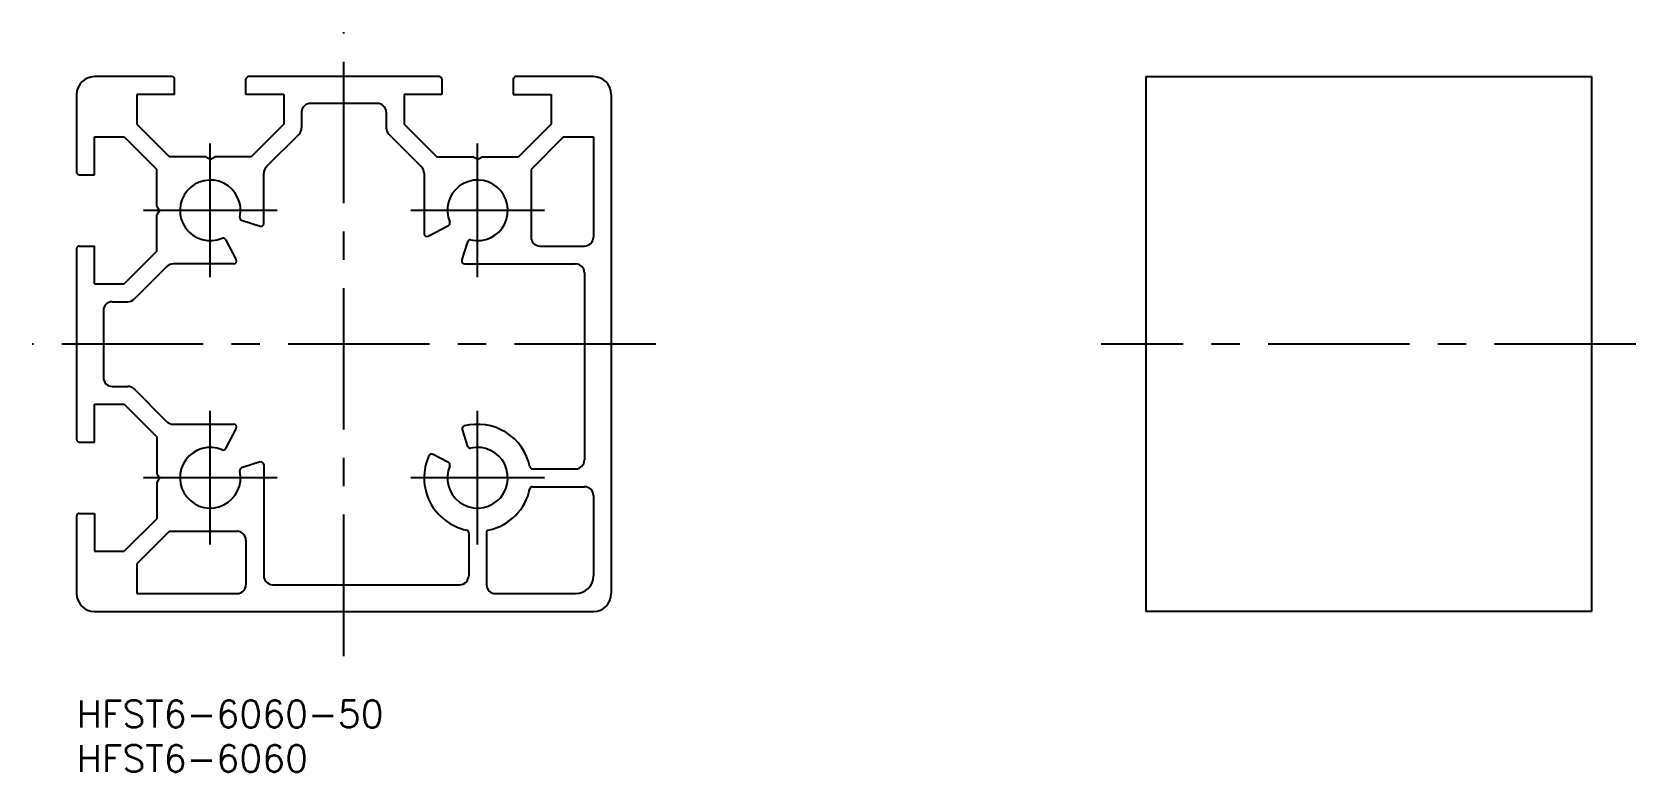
# Model space of a CAD drawing. Extents: x -5 to 175, y -8 to 75.
import ezdxf

# ---------------------------------------------------------------- set-up
doc = ezdxf.new("R2010")
doc.units = 0
doc.header["$LTSCALE"] = 0.5
doc.linetypes.add('CENTER', pattern=[50.8, 31.75, -6.35, 6.35, -6.35])
for name, color, linetype in [('MSM_CENTER', 1, 'CENTER'), ('MSM_CONTINUOUS', 7, 'CONTINUOUS'), ('MSM_PART_NUMBER', 7, 'CONTINUOUS')]:
    doc.layers.add(name, color=color, linetype=linetype)
doc.styles.get("Standard").update_dxf_attribs({"font": 'txt.shx', "height": 3, "bigfont": 'bigfont.shx'})

# ---------------------------------------------------------------- blocks, each defined once
blk = doc.blocks.new('*U2')
at = {"layer": 'MSM_PART_NUMBER'}
blk.add_text('HFST6-6060-50', height=3, dxfattribs=at).set_placement((0, -3))
blk = doc.blocks.new('*U3')
at = {"layer": 'MSM_PART_NUMBER'}
blk.add_text('HFST6-6060', height=3, dxfattribs=at).set_placement((0, -8))

msp = doc.modelspace()

# ---------------------------------------------------------------- linework, layer by layer
at = {"layer": 'MSM_CENTER'}
for p, q in [((30, 5), (30, 75)), ((15, 47.5), (15, 62.5)), ((45, 47.5), (45, 62.5)), ((22.5, 55), (7.5, 55)), ((52.5, 55), (37.5, 55)), ((65, 40), (-5, 40)), ((175, 40), (115, 40)), ((15, 17.5), (15, 32.5)), ((45, 17.5), (45, 32.5)), ((22.5, 25), (7.5, 25)), ((52.5, 25), (37.5, 25))]:
    msp.add_line(p, q, dxfattribs=at)
at = {"layer": 'MSM_CONTINUOUS'}
for p, q in [((10.7, 70), (2, 70)), ((11, 68), (11, 69.7)), ((19, 68), (19, 69.7)), ((40.7, 70), (19.3, 70)), ((41, 69.7), (41, 68)), ((49, 69.7), (49, 68)), ((58, 70), (49.3, 70)), ((120, 70), (120, 10)), ((120, 70), (170, 70)), ((170, 70), (170, 10)), ((0, 68), (0, 59.3)), ((11, 68), (6.75, 68)), ((6.75, 68), (6.75, 64.66)), ((23.25, 68), (19, 68)), ((23.25, 68), (23.25, 64.66)), ((33.75, 67), (26.25, 67)), ((41, 68), (36.75, 68)), ((36.75, 68), (36.75, 64.66)), ((49, 68), (53.25, 68)), ((53.25, 68), (53.25, 64.66)), ((60, 68), (60, 12)), ((25.25, 66), (25.25, 64.25)), ((34.75, 66), (34.75, 64.25)), ((2, 59), (2, 63.25)), ((2, 63.25), (5.34, 63.25)), ((5.34, 63.25), (9, 59.59)), ((6.75, 64.66), (10.41, 61)), ((23.25, 64.66), (19.59, 61)), ((21.29, 59.88), (24.96, 63.54)), ((38.71, 59.88), (35.04, 63.54)), ((36.75, 64.66), (40.41, 61)), ((53.25, 64.66), (49.59, 61)), ((54.66, 63.25), (51, 59.59)), ((54.66, 63.25), (58, 63.25)), ((58, 63.25), (58, 52)), ((9, 55.52), (9, 59.59)), ((14.48, 61), (10.41, 61)), ((15, 60.7), (14.48, 61)), ((15, 60.7), (15.52, 61)), ((19.59, 61), (15.52, 61)), ((40.41, 61), (44.48, 61)), ((45, 60.7), (44.48, 61)), ((45, 60.7), (45.52, 61)), ((45.52, 61), (49.59, 61)), ((51, 59.59), (51, 52)), ((0.3, 59), (2, 59)), ((21, 53.52), (21, 59.17)), ((39, 59.17), (39, 52.37)), ((9.3, 55), (9, 55.52)), ((9.3, 55), (9, 54.48)), ((9, 50.41), (9, 54.48)), ((18.52, 53.89), (20.61, 53.23)), ((39.44, 52.1), (41.73, 53.3)), ((0, 50.7), (0, 29.3)), ((0.3, 51), (2, 51)), ((2, 46.75), (2, 51)), ((9, 50.41), (5.34, 46.75)), ((16.7, 51.73), (17.9, 49.44)), ((43.23, 49.39), (43.89, 51.48)), ((52, 51), (57, 51)), ((10.12, 48.71), (6.46, 45.04)), ((17.63, 49), (10.83, 49)), ((43.52, 49), (56, 49)), ((57, 48), (57, 27)), ((2, 46.75), (5.34, 46.75)), ((3, 43.75), (3, 36.25)), ((4, 44.75), (5.75, 44.75)), ((4, 35.25), (5.75, 35.25)), ((10.12, 31.29), (6.46, 34.96)), ((2, 29), (2, 33.25)), ((2, 33.25), (5.34, 33.25)), ((5.34, 33.25), (9, 29.59)), ((10.83, 31), (17.63, 31)), ((0.3, 29), (2, 29)), ((9, 29.59), (9, 25.52)), ((17.9, 30.56), (16.7, 28.27)), ((43.89, 28.52), (43.29, 30.43)), ((41.73, 26.7), (39.95, 27.63)), ((9.3, 25), (9, 25.52)), ((20.61, 26.77), (18.52, 26.11)), ((21, 26.48), (21, 14)), ((51.16, 26), (56, 26)), ((9.3, 25), (9, 24.48)), ((9, 24.48), (9, 20.41)), ((51.16, 24), (57, 24)), ((58, 23), (58, 14)), ((0, 20.7), (0, 12)), ((0.3, 21), (2, 21)), ((2, 21), (2, 16.75)), ((9, 20.41), (5.34, 16.75)), ((10.41, 19), (6.75, 15.34)), ((10.41, 19), (18, 19)), ((19, 18), (19, 13)), ((44, 18.84), (44, 14)), ((46, 18.84), (46, 13)), ((2, 16.75), (5.34, 16.75)), ((6.75, 15.34), (6.75, 12)), ((22, 13), (43, 13)), ((6.75, 12), (18, 12)), ((47, 12), (56, 12)), ((2, 10), (58, 10)), ((170, 10), (120, 10))]:
    msp.add_line(p, q, dxfattribs=at)
for centre, radius, start, end in [((2, 68), 2, 90, 180), ((10.7, 69.7), 0.3, 0, 90), ((19.3, 69.7), 0.3, 90, 180), ((40.7, 69.7), 0.3, 0, 90), ((49.3, 69.7), 0.3, 90, 180), ((58, 68), 2, 0, 90), ((26.25, 66), 1, 90, 180), ((33.75, 66), 1, 0, 90), ((24.25, 64.25), 1, 315, 0), ((35.75, 64.25), 1, 180, 225), ((22, 59.17), 1, 135, 180), ((38, 59.17), 1, 360, 45), ((0.3, 59.3), 0.3, 180, 270), ((15, 55), 3.4, 347.1504, 292.8492), ((45, 55), 3.4, 257.1507, 202.8495), ((18.61, 54.18), 0.3, 167.1504, 252.5), ((20.7, 53.52), 0.3, 252.5, 0), ((39.3, 52.37), 0.3, 180, 297.5), ((41.59, 53.56), 0.3, 297.5, 22.8495), ((0.3, 50.7), 0.3, 90, 180), ((16.44, 51.59), 0.3, 27.5, 112.8492), ((44.18, 51.39), 0.3, 77.1507, 162.5), ((52, 52), 1, 180, 270), ((57, 52), 1, 270, 0), ((10.83, 48), 1, 90, 135), ((17.63, 49.3), 0.3, 270, 27.5), ((43.52, 49.3), 0.3, 162.5, 270), ((56, 48), 1, 0, 90), ((5.75, 45.75), 1, 270, 315), ((4, 43.75), 1, 90, 180), ((4, 36.25), 1, 180, 270), ((5.75, 34.25), 1, 45, 90), ((10.83, 32), 1, 225, 270), ((17.63, 30.7), 0.3, 332.5, 90), ((43.57, 30.52), 0.3, 104.4831, 197.5), ((45, 25), 6, 11.9085, 104.4831), ((0.3, 29.3), 0.3, 180, 270), ((15, 25), 3.4, 67.1507, 12.8494), ((16.44, 28.41), 0.3, 247.1507, 332.5), ((45, 25), 6, 155.5169, 258.0915), ((39.81, 27.36), 0.3, 62.5, 155.5169), ((45, 25), 3.4, 157.1506, 102.8494), ((44.18, 28.61), 0.3, 197.5, 282.8494), ((56, 27), 1, 270, 0), ((18.61, 25.82), 0.3, 107.5, 192.8494), ((20.7, 26.48), 0.3, 0, 107.5), ((41.59, 26.44), 0.3, 337.1506, 62.5), ((51.16, 26.3), 0.3, 191.9085, 270), ((45, 25), 6, 281.9085, 348.0915), ((51.16, 23.7), 0.3, 90, 168.0915), ((57, 23), 1, 360, 90), ((0.3, 20.7), 0.3, 90, 180), ((18, 18), 1, 0, 90), ((43.7, 18.84), 0.3, 0, 78.0915), ((46.3, 18.84), 0.3, 101.9085, 180), ((18, 13), 1, 270, 0), ((22, 14), 1, 180, 270), ((43, 14), 1, 270, 0), ((47, 13), 1, 180, 270), ((56, 14), 2, 270, 0), ((2, 12), 2, 180, 270), ((58, 12), 2, 270, 0)]:
    msp.add_arc(centre, radius, start, end, dxfattribs=at)

# ---------------------------------------------------------------- block references
for name in ['*U2', '*U3']:
    msp.add_blockref(name, (0, 0), dxfattribs=at)

doc.saveas('drawing.dxf')
